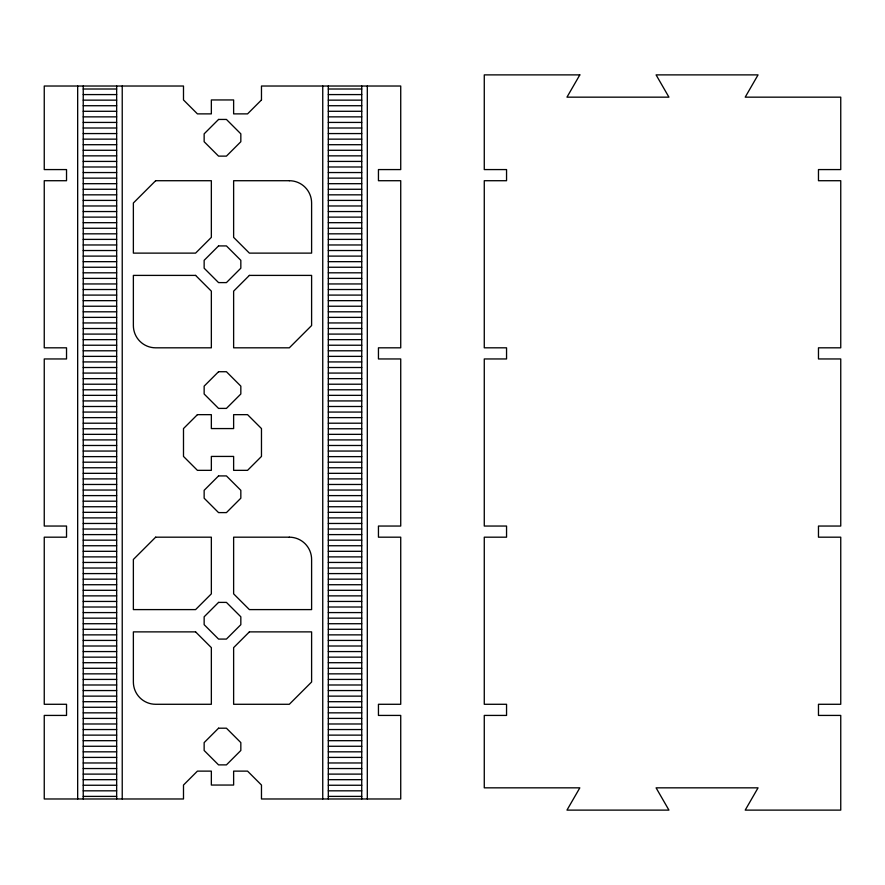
<?xml version="1.0" encoding="UTF-8"?>
<svg xmlns="http://www.w3.org/2000/svg" width="885" height="885" viewBox="0 0 885 885"><rect width="100%" height="100%" fill="white"/><g stroke="black" fill="none" stroke-linecap="round" stroke-linejoin="round"><path stroke-width="1.33" d="M83.234 89.009L116.654 89.009M328.313 89.009L361.733 89.009M83.234 94.584L116.654 94.584M328.313 94.584L361.733 94.584M83.234 100.149L116.654 100.149M328.313 100.149L361.733 100.149M83.234 105.724L116.654 105.724M328.313 105.724L361.733 105.724M83.234 111.289L116.654 111.289M328.313 111.289L361.733 111.289M83.234 116.864L116.654 116.864M328.313 116.864L361.733 116.864M83.234 122.429L116.654 122.429M328.313 122.429L361.733 122.429M83.234 128.004L116.654 128.004M328.313 128.004L361.733 128.004M83.234 133.569L116.654 133.569M328.313 133.569L361.733 133.569M83.234 139.144L116.654 139.144M328.313 139.144L361.733 139.144M83.234 144.709L116.654 144.709M328.313 144.709L361.733 144.709M83.234 150.284L116.654 150.284M328.313 150.284L361.733 150.284M83.234 155.849L116.654 155.849M328.313 155.849L361.733 155.849M83.234 161.424L116.654 161.424M328.313 161.424L361.733 161.424M83.234 166.988L116.654 166.988M328.313 166.988L361.733 166.988M83.234 172.553L116.654 172.553M328.313 172.553L361.733 172.553M83.234 178.128L116.654 178.128M328.313 178.128L361.733 178.128M83.234 183.693L116.654 183.693M328.313 183.693L361.733 183.693M83.234 189.268L116.654 189.268M328.313 189.268L361.733 189.268M83.234 194.833L116.654 194.833M328.313 194.833L361.733 194.833M83.234 200.408L116.654 200.408M328.313 200.408L361.733 200.408M83.234 205.973L116.654 205.973M328.313 205.973L361.733 205.973M83.234 211.548L116.654 211.548M328.313 211.548L361.733 211.548M83.234 217.113L116.654 217.113M328.313 217.113L361.733 217.113M83.234 222.688L116.654 222.688M328.313 222.688L361.733 222.688M83.234 228.253L116.654 228.253M328.313 228.253L361.733 228.253M83.234 233.828L116.654 233.828M328.313 233.828L361.733 233.828M83.234 239.392L116.654 239.392M328.313 239.392L361.733 239.392M83.234 244.968L116.654 244.968M328.313 244.968L361.733 244.968M83.234 250.532L116.654 250.532M328.313 250.532L361.733 250.532M83.234 256.108L116.654 256.108M328.313 256.108L361.733 256.108M83.234 261.672L116.654 261.672M328.313 261.672L361.733 261.672M83.234 267.248L116.654 267.248M328.313 267.248L361.733 267.248M83.234 272.812L116.654 272.812M328.313 272.812L361.733 272.812M83.234 278.388L116.654 278.388M328.313 278.388L361.733 278.388M83.234 283.952L116.654 283.952M328.313 283.952L361.733 283.952M83.234 289.528L116.654 289.528M328.313 289.528L361.733 289.528M83.234 295.092L116.654 295.092M328.313 295.092L361.733 295.092M83.234 300.668L116.654 300.668M328.313 300.668L361.733 300.668M83.234 306.232L116.654 306.232M328.313 306.232L361.733 306.232M83.234 311.808L116.654 311.808M328.313 311.808L361.733 311.808M83.234 317.372L116.654 317.372M328.313 317.372L361.733 317.372M83.234 322.948L116.654 322.948M328.313 322.948L361.733 322.948M83.234 328.512L116.654 328.512M328.313 328.512L361.733 328.512M83.234 334.087L116.654 334.087M328.313 334.087L361.733 334.087M83.234 339.652L116.654 339.652M328.313 339.652L361.733 339.652M83.234 345.227L116.654 345.227M328.313 345.227L361.733 345.227M83.234 350.792L116.654 350.792M328.313 350.792L361.733 350.792M83.234 356.367L116.654 356.367M328.313 356.367L361.733 356.367M83.234 361.932L116.654 361.932M328.313 361.932L361.733 361.932M83.234 367.507L116.654 367.507M328.313 367.507L361.733 367.507M83.234 373.072L116.654 373.072M328.313 373.072L361.733 373.072M83.234 378.647L116.654 378.647M328.313 378.647L361.733 378.647M83.234 384.212L116.654 384.212M328.313 384.212L361.733 384.212M83.234 389.787L116.654 389.787M328.313 389.787L361.733 389.787M83.234 395.352L116.654 395.352M328.313 395.352L361.733 395.352M83.234 400.927L116.654 400.927M328.313 400.927L361.733 400.927M83.234 406.492L116.654 406.492M328.313 406.492L361.733 406.492M83.234 412.067L116.654 412.067M328.313 412.067L361.733 412.067M83.234 417.631L116.654 417.631M328.313 417.631L361.733 417.631M83.234 423.207L116.654 423.207M328.313 423.207L361.733 423.207M83.234 428.771L116.654 428.771M328.313 428.771L361.733 428.771M83.234 434.347L116.654 434.347M328.313 434.347L361.733 434.347M83.234 439.911L116.654 439.911M328.313 439.911L361.733 439.911M83.234 445.487L116.654 445.487M328.313 445.487L361.733 445.487M83.234 451.051L116.654 451.051M328.313 451.051L361.733 451.051M83.234 456.627L116.654 456.627M328.313 456.627L361.733 456.627M83.234 462.191L116.654 462.191M328.313 462.191L361.733 462.191M83.234 467.767L116.654 467.767M328.313 467.767L361.733 467.767M83.234 473.331L116.654 473.331M328.313 473.331L361.733 473.331M83.234 478.907L116.654 478.907M328.313 478.907L361.733 478.907M83.234 484.471L116.654 484.471M328.313 484.471L361.733 484.471M83.234 490.047L116.654 490.047M328.313 490.047L361.733 490.047M83.234 495.611L116.654 495.611M328.313 495.611L361.733 495.611M83.234 501.187L116.654 501.187M328.313 501.187L361.733 501.187M83.234 506.751L116.654 506.751M328.313 506.751L361.733 506.751M83.234 512.327L116.654 512.327M328.313 512.327L361.733 512.327M83.234 517.891L116.654 517.891M328.313 517.891L361.733 517.891M83.234 523.466L116.654 523.466M328.313 523.466L361.733 523.466M83.234 529.031L116.654 529.031M328.313 529.031L361.733 529.031M83.234 534.606L116.654 534.606M328.313 534.606L361.733 534.606M83.234 540.171L116.654 540.171M328.313 540.171L361.733 540.171M83.234 545.746L116.654 545.746M328.313 545.746L361.733 545.746M83.234 551.311L116.654 551.311M328.313 551.311L361.733 551.311M83.234 556.886L116.654 556.886M328.313 556.886L361.733 556.886M83.234 562.451L116.654 562.451M328.313 562.451L361.733 562.451M83.234 568.026L116.654 568.026M328.313 568.026L361.733 568.026M83.234 573.591L116.654 573.591M328.313 573.591L361.733 573.591M83.234 579.166L116.654 579.166M328.313 579.166L361.733 579.166M83.234 584.731L116.654 584.731M328.313 584.731L361.733 584.731M83.234 590.306L116.654 590.306M328.313 590.306L361.733 590.306M83.234 595.87L116.654 595.87M328.313 595.87L361.733 595.87M83.234 601.446L116.654 601.446M328.313 601.446L361.733 601.446M83.234 607.01L116.654 607.01M328.313 607.01L361.733 607.01M83.234 612.586L116.654 612.586M328.313 612.586L361.733 612.586M83.234 618.15L116.654 618.15M328.313 618.15L361.733 618.15M83.234 623.726L116.654 623.726M328.313 623.726L361.733 623.726M83.234 629.29L116.654 629.29M328.313 629.29L361.733 629.29M83.234 634.866L116.654 634.866M328.313 634.866L361.733 634.866M83.234 640.43L116.654 640.43M328.313 640.43L361.733 640.43M83.234 646.006L116.654 646.006M328.313 646.006L361.733 646.006M83.234 651.57L116.654 651.57M328.313 651.57L361.733 651.57M83.234 657.146L116.654 657.146M328.313 657.146L361.733 657.146M83.234 662.71L116.654 662.71M328.313 662.71L361.733 662.71M83.234 668.286L116.654 668.286M328.313 668.286L361.733 668.286M83.234 673.85L116.654 673.85M328.313 673.85L361.733 673.85M83.234 679.426L116.654 679.426M328.313 679.426L361.733 679.426M83.234 684.99L116.654 684.99M328.313 684.99L361.733 684.99M83.234 690.565L116.654 690.565M328.313 690.565L361.733 690.565M83.234 696.13L116.654 696.13M328.313 696.13L361.733 696.13M83.234 701.705L116.654 701.705M328.313 701.705L361.733 701.705M83.234 707.27L116.654 707.27M328.313 707.27L361.733 707.27M83.234 712.845L116.654 712.845M328.313 712.845L361.733 712.845M83.234 718.41L116.654 718.41M328.313 718.41L361.733 718.41M83.234 723.985L116.654 723.985M328.313 723.985L361.733 723.985M83.234 729.55L116.654 729.55M328.313 729.55L361.733 729.55M83.234 735.125L116.654 735.125M328.313 735.125L361.733 735.125M83.234 740.69L116.654 740.69M328.313 740.69L361.733 740.69M83.234 746.265L116.654 746.265M328.313 746.265L361.733 746.265M83.234 751.83L116.654 751.83M328.313 751.83L361.733 751.83M83.234 757.405L116.654 757.405M328.313 757.405L361.733 757.405M83.234 762.97L116.654 762.97M328.313 762.97L361.733 762.97M83.234 768.545L116.654 768.545M328.313 768.545L361.733 768.545M83.234 774.109L116.654 774.109M328.313 774.109L361.733 774.109M83.234 779.685L116.654 779.685M328.313 779.685L361.733 779.685M83.234 785.249L116.654 785.249M328.313 785.249L361.733 785.249M83.234 790.825L116.654 790.825M328.313 790.825L361.733 790.825M83.234 796.389L116.654 796.389M328.313 796.389L361.733 796.389M367.308 86.022L367.308 798.978M361.733 86.022L361.733 798.978M328.313 86.022L328.313 798.978M322.748 86.022L322.748 798.978M122.23 86.022L122.23 798.978M116.654 86.022L116.654 798.978M83.234 86.022L83.234 798.978M77.67 86.022L77.67 798.978M579.83 74.882L566.964 97.162L668.938 97.162L656.084 74.882L758.058 74.882L745.203 97.162L840.75 97.162L840.75 169.577L818.47 169.577L818.47 180.717L840.75 180.717L840.75 347.816L818.47 347.816L818.47 358.956L840.75 358.956L840.75 526.044L818.47 526.044L818.47 537.184L840.75 537.184L840.75 704.283L818.47 704.283L818.47 715.423L840.75 715.423L840.75 810.118L745.203 810.118L758.058 787.838L656.084 787.838L668.938 810.118L566.964 810.118L579.83 787.838L484.272 787.838L484.272 715.423L506.552 715.423L506.552 704.283L484.272 704.283L484.272 537.184L506.552 537.184L506.552 526.044L484.272 526.044L484.272 358.956L506.552 358.956L506.552 347.816L484.272 347.816L484.272 180.717L506.552 180.717L506.552 169.577L484.272 169.577L484.272 74.882L579.83 74.882M155.649 180.717L133.369 202.997L133.369 253.121L195.596 253.121L211.349 237.368L211.349 180.717L155.649 180.717M218.551 119.442L204.147 133.845L204.147 141.722L218.551 156.125L226.427 156.125L240.831 141.722L240.831 133.845L226.427 119.442L218.551 119.442M261.473 99.95L247.557 113.877L233.629 113.877L233.629 99.95L211.349 99.95L211.349 113.877L197.421 113.877L183.494 99.95L183.494 86.022L44.25 86.022L44.25 169.577L66.53 169.577L66.53 180.717L44.25 180.717L44.25 347.816L66.53 347.816L66.53 358.956L44.25 358.956L44.25 526.044L66.53 526.044L66.53 537.184L44.25 537.184L44.25 704.283L66.53 704.283L66.53 715.423L44.25 715.423L44.25 798.978L183.494 798.978L183.494 785.05L197.421 771.123L211.349 771.123L211.349 785.05L233.629 785.05L233.629 771.123L247.557 771.123L261.473 785.05L261.473 798.978L400.728 798.978L400.728 715.423L378.448 715.423L378.448 704.283L400.728 704.283L400.728 537.184L378.448 537.184L378.448 526.044L400.728 526.044L400.728 358.956L378.448 358.956L378.448 347.816L400.728 347.816L400.728 180.717L378.448 180.717L378.448 169.577L400.728 169.577L400.728 86.022L261.473 86.022L261.473 99.95M218.551 245.919L204.147 260.323L204.147 268.199L218.551 282.603L226.427 282.603L240.831 268.199L240.831 260.323L226.427 245.919L218.551 245.919M249.382 275.401L233.629 291.154L233.629 347.816L289.329 347.816L311.608 325.536L311.608 275.401L249.382 275.401M218.551 371.722L204.147 386.125L204.147 394.002L218.551 408.405L226.427 408.405L240.831 394.002L240.831 386.125L226.427 371.722L218.551 371.722M197.421 414.656L183.494 428.572L183.494 456.428L197.421 470.344L211.349 470.344L211.349 456.428L233.629 456.428L233.629 470.344L247.557 470.344L261.473 456.428L261.473 428.572L247.557 414.656L233.629 414.656L233.629 428.572L211.349 428.572L211.349 414.656L197.421 414.656M155.649 537.184L133.369 559.464L133.369 609.599L195.596 609.599L211.349 593.846L211.349 537.184L155.649 537.184M218.551 475.92L204.147 490.323L204.147 498.2L218.551 512.603L226.427 512.603L240.831 498.2L240.831 490.323L226.427 475.92L218.551 475.92M218.551 602.397L204.147 616.801L204.147 624.677L218.551 639.081L226.427 639.081L240.831 624.677L240.831 616.801L226.427 602.397L218.551 602.397M249.382 631.879L233.629 647.632L233.629 704.283L289.329 704.283L311.608 682.003L311.608 631.879L249.382 631.879M218.551 728.2L204.147 742.603L204.147 750.48L218.551 764.883L226.427 764.883L240.831 750.48L240.831 742.603L226.427 728.2L218.551 728.2M289.329 180.717L233.629 180.717L233.629 237.368L249.382 253.121L311.608 253.121L311.608 202.997A22.28 22.28 0 0 0 289.329 180.717M195.596 275.401L133.369 275.401L133.369 325.536A22.28 22.28 0 0 0 155.649 347.816L211.349 347.816L211.349 291.154L195.596 275.401M289.329 537.184L233.629 537.184L233.629 593.846L249.382 609.599L311.608 609.599L311.608 559.464A22.28 22.28 0 0 0 289.329 537.184M195.596 631.879L133.369 631.879L133.369 682.003A22.28 22.28 0 0 0 155.649 704.283L211.349 704.283L211.349 647.632L195.596 631.879"/></g></svg>
